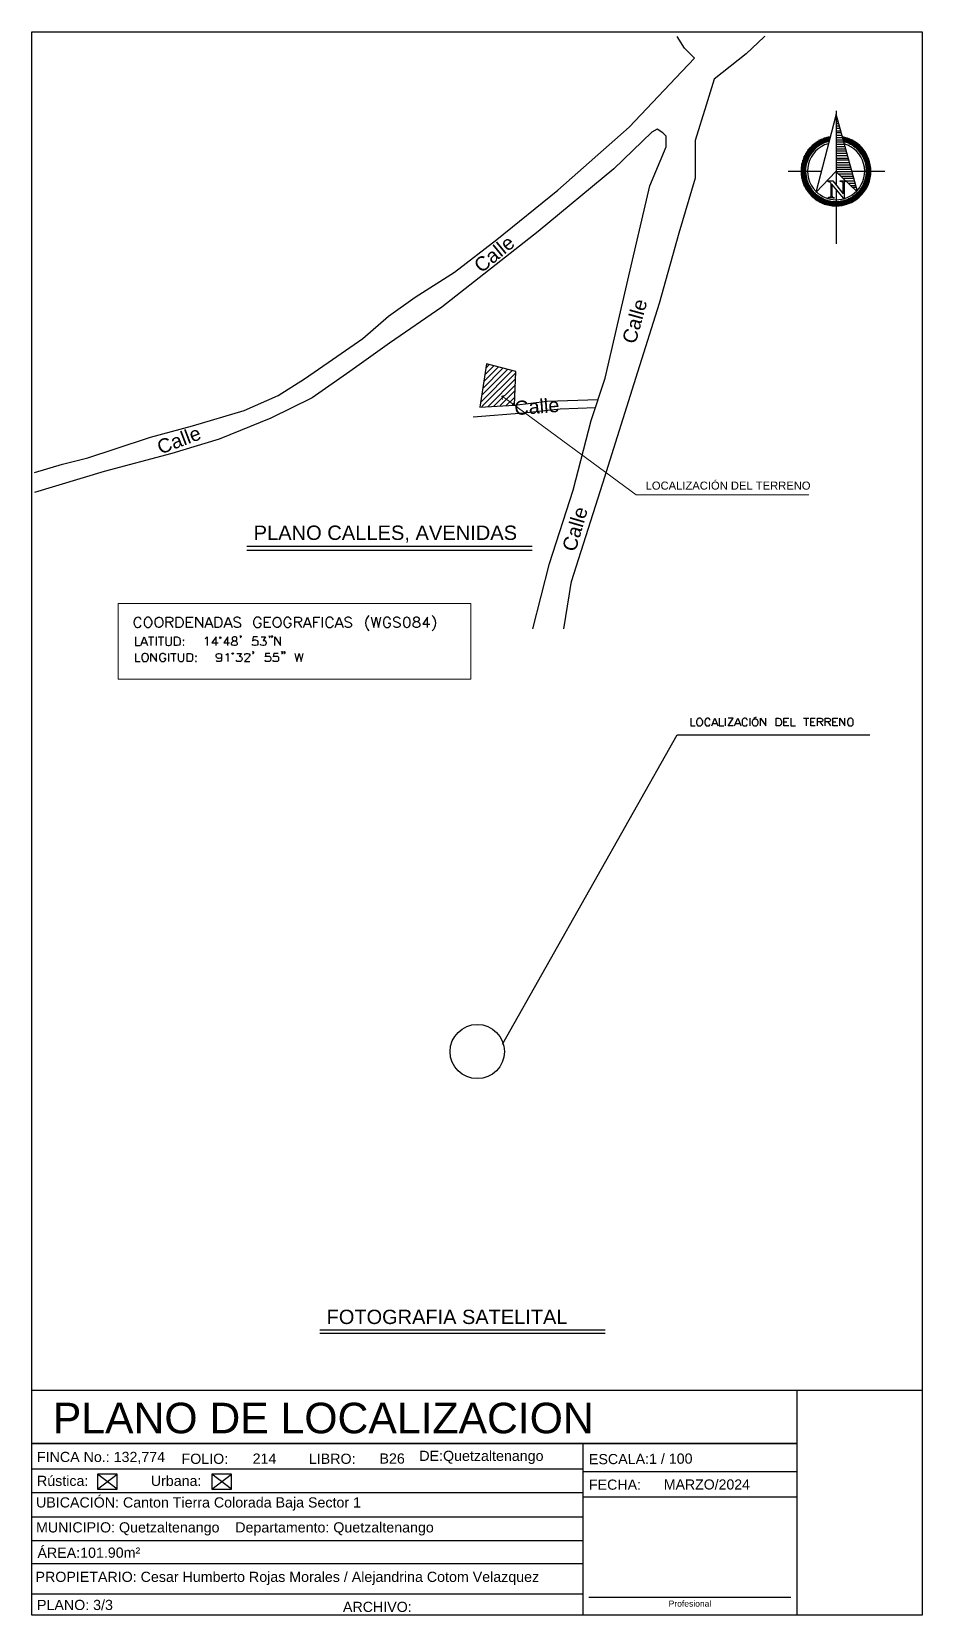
# Model space of a CAD drawing. Header units: millimetres. Extents: x 1880 to 2062, y 1917 to 2006.
# Drawn here: x 2012.21 to 2029.8, y 1952.46 to 1983.77 of the extents above; entities that cross this region are included whole.
import ezdxf

# ---------------------------------------------------------------- set-up
doc = ezdxf.new("R2010")
doc.units = ezdxf.units.MM
for name, color, linetype in [('PDF2_0', 7, 'Continuous'), ('PDF2_02 Muros', 7, 'Continuous'), ('PDF2_10 Formato', 7, 'Continuous'), ('PDF2_12 Titulo', 7, 'Continuous'), ('PDF2_FORMATO', 7, 'Continuous'), ('PDF2_Text', 7, 'Continuous')]:
    doc.layers.add(name, color=color, linetype=linetype)
doc.styles.add('PDF Arial-BoldMT', font='arial.ttf')
doc.styles.add('PDF ArialMT', font='arial.ttf')
doc.styles.add('PDF ErasITC-Demi', font='arial.ttf')

msp = doc.modelspace()

# ---------------------------------------------------------------- hatches: boundary and pattern name
at = {"layer": 'PDF2_0', "transparency": 33554559}
msp.add_hatch(color=256, dxfattribs=at).paths.add_polyline_path([(2028.112, 1982.124), (2028.112, 1982.134), (2028.103, 1982.134), (2028.093, 1982.124), (2028.103, 1982.115), (2028.112, 1982.115)])

# ---------------------------------------------------------------- linework, layer by layer
at = {"layer": 'PDF2_0', "lineweight": 25}
for points in [[(2012.262, 1975.053), (2012.813, 1975.215), (2013.316, 1975.338), (2013.857, 1975.518), (2014.55, 1975.746), (2015.385, 1975.974), (2016.4, 1976.278), (2017.074, 1976.572), (2017.596, 1976.904), (2018.147, 1977.284), (2018.745, 1977.701), (2019.257, 1978.138), (2019.779, 1978.518), (2020.557, 1979.011), (2021.393, 1979.656), (2022.598, 1980.634), (2024.012, 1981.877), (2024.933, 1982.855), (2025.303, 1983.244), (2025.104, 1983.443), (2024.961, 1983.671)], [(2026.689, 1983.671), (2026.679, 1983.662), (2026.319, 1983.33), (2025.692, 1982.826), (2025.531, 1982.314), (2025.312, 1981.612), (2025.312, 1980.871), (2024.99, 1979.78), (2024.601, 1978.394), (2024.174, 1977.037), (2023.481, 1974.835), (2022.864, 1972.889), (2022.854, 1972.823), (2022.826, 1972.652), (2022.712, 1971.959)], [(2028.52, 1980.606), (2028.103, 1982.134), (2027.695, 1980.587), (2028.093, 1981.004), (2028.511, 1980.606)], [(2028.103, 1982.2), (2028.103, 1980.729)], [(2028.112, 1982.077), (2028.103, 1982.077)], [(2028.131, 1982.029), (2028.103, 1982.029)], [(2022.104, 1971.959), (2022.437, 1973.25), (2022.902, 1974.702), (2023.262, 1976.078), (2023.538, 1976.914), (2023.984, 1978.85), (2024.42, 1980.719), (2024.743, 1981.488), (2024.743, 1981.697), (2024.677, 1981.764), (2024.563, 1981.839), (2024.458, 1981.782), (2023.708, 1981.052), (2022.209, 1979.818), (2020.311, 1978.318), (2019.276, 1977.606), (2018.488, 1977.046), (2017.748, 1976.524), (2016.932, 1976.126), (2015.907, 1975.708), (2014.977, 1975.423), (2013.638, 1975.072), (2012.262, 1974.655)], [(2027.97, 1981.678), (2027.941, 1981.678)], [(2028.141, 1981.982), (2028.103, 1981.982)], [(2028.15, 1981.944), (2028.103, 1981.944)], [(2028.16, 1981.896), (2028.103, 1981.896)], [(2028.179, 1981.849), (2028.103, 1981.849)], [(2028.188, 1981.801), (2028.103, 1981.801)], [(2028.198, 1981.764), (2028.103, 1981.764)], [(2028.217, 1981.716), (2028.103, 1981.716)], [(2028.236, 1981.678), (2028.226, 1981.678)], [(2027.609, 1981.365), (2027.505, 1981.365)], [(2027.628, 1981.393), (2027.514, 1981.393)], [(2027.619, 1981.384), (2027.514, 1981.384)], [(2027.638, 1981.403), (2027.524, 1981.403)], [(2027.647, 1981.422), (2027.533, 1981.422)], [(2027.657, 1981.431), (2027.543, 1981.431)], [(2027.676, 1981.441), (2027.552, 1981.441)], [(2027.685, 1981.45), (2027.562, 1981.45)], [(2027.695, 1981.469), (2027.571, 1981.469)], [(2027.714, 1981.479), (2027.59, 1981.479)], [(2027.733, 1981.488), (2027.6, 1981.488)], [(2027.742, 1981.498), (2027.609, 1981.498)], [(2027.761, 1981.517), (2027.619, 1981.517)], [(2027.78, 1981.526), (2027.638, 1981.526)], [(2027.809, 1981.536), (2027.647, 1981.536)], [(2027.828, 1981.545), (2027.666, 1981.545)], [(2027.856, 1981.564), (2027.676, 1981.564)], [(2027.885, 1981.574), (2027.695, 1981.574)], [(2027.923, 1981.583), (2027.714, 1981.583)], [(2027.951, 1981.593), (2027.733, 1981.593)], [(2027.951, 1981.612), (2027.752, 1981.612)], [(2027.96, 1981.621), (2027.78, 1981.621)], [(2027.96, 1981.631), (2027.799, 1981.631)], [(2027.96, 1981.64), (2027.828, 1981.64)], [(2027.97, 1981.659), (2027.856, 1981.659)], [(2027.97, 1981.669), (2027.894, 1981.669)], [(2028.283, 1981.669), (2028.226, 1981.669), (2028.103, 1981.669)], [(2028.407, 1981.621), (2028.236, 1981.621), (2028.103, 1981.621)], [(2028.245, 1981.583), (2028.103, 1981.583)], [(2028.264, 1981.536), (2028.103, 1981.536)], [(2028.274, 1981.488), (2028.103, 1981.488)], [(2028.283, 1981.441), (2028.103, 1981.441)], [(2028.302, 1981.403), (2028.103, 1981.403)], [(2028.321, 1981.659), (2028.226, 1981.659)], [(2028.35, 1981.64), (2028.236, 1981.64)], [(2028.378, 1981.631), (2028.236, 1981.631)], [(2028.426, 1981.612), (2028.245, 1981.612)], [(2028.445, 1981.593), (2028.245, 1981.593)], [(2028.463, 1981.583), (2028.264, 1981.583)], [(2028.482, 1981.574), (2028.293, 1981.574)], [(2028.501, 1981.564), (2028.331, 1981.564)], [(2028.52, 1981.545), (2028.35, 1981.545)], [(2028.53, 1981.536), (2028.378, 1981.536)], [(2028.549, 1981.526), (2028.397, 1981.526)], [(2028.558, 1981.517), (2028.416, 1981.517)], [(2028.568, 1981.498), (2028.435, 1981.498)], [(2028.587, 1981.488), (2028.454, 1981.488)], [(2028.596, 1981.479), (2028.463, 1981.479)], [(2028.606, 1981.469), (2028.482, 1981.469)], [(2028.615, 1981.45), (2028.492, 1981.45)], [(2028.625, 1981.441), (2028.511, 1981.441)], [(2028.634, 1981.431), (2028.52, 1981.431)], [(2028.644, 1981.422), (2028.53, 1981.422)], [(2028.653, 1981.403), (2028.539, 1981.403)], [(2028.663, 1981.393), (2028.549, 1981.393)], [(2028.672, 1981.384), (2028.558, 1981.384)], [(2028.672, 1981.365), (2028.568, 1981.365)], [(2027.495, 1981.08), (2027.4, 1981.08)], [(2027.495, 1981.071), (2027.4, 1981.071)], [(2027.486, 1981.061), (2027.4, 1981.061)], [(2027.505, 1981.147), (2027.41, 1981.147)], [(2027.505, 1981.128), (2027.41, 1981.128)], [(2027.495, 1981.118), (2027.41, 1981.118)], [(2027.495, 1981.109), (2027.41, 1981.109)], [(2027.495, 1981.09), (2027.41, 1981.09)], [(2027.514, 1981.175), (2027.419, 1981.175)], [(2027.505, 1981.166), (2027.419, 1981.166)], [(2027.505, 1981.156), (2027.419, 1981.156)], [(2027.524, 1981.213), (2027.429, 1981.213)], [(2027.524, 1981.204), (2027.429, 1981.204)], [(2027.514, 1981.194), (2027.429, 1981.194)], [(2027.533, 1981.241), (2027.438, 1981.241)], [(2027.533, 1981.223), (2027.438, 1981.223)], [(2027.543, 1981.26), (2027.448, 1981.26)], [(2027.543, 1981.251), (2027.448, 1981.251)], [(2027.552, 1981.289), (2027.457, 1981.289)], [(2027.552, 1981.27), (2027.457, 1981.27)], [(2027.571, 1981.308), (2027.467, 1981.308)], [(2027.562, 1981.298), (2027.467, 1981.298)], [(2027.581, 1981.317), (2027.476, 1981.317)], [(2027.59, 1981.346), (2027.486, 1981.346)], [(2027.581, 1981.336), (2027.486, 1981.336)], [(2027.6, 1981.355), (2027.495, 1981.355)], [(2028.312, 1981.355), (2028.103, 1981.355)], [(2028.321, 1981.308), (2028.103, 1981.308)], [(2028.34, 1981.26), (2028.103, 1981.26)], [(2028.35, 1981.223), (2028.103, 1981.223)], [(2028.359, 1981.175), (2028.103, 1981.175)], [(2028.369, 1981.128), (2028.103, 1981.128)], [(2028.388, 1981.08), (2028.103, 1981.08)], [(2028.682, 1981.355), (2028.577, 1981.355)], [(2028.691, 1981.346), (2028.587, 1981.346)], [(2028.701, 1981.336), (2028.596, 1981.336)], [(2028.701, 1981.317), (2028.606, 1981.317)], [(2028.71, 1981.308), (2028.615, 1981.308)], [(2028.72, 1981.298), (2028.615, 1981.298)], [(2028.72, 1981.289), (2028.625, 1981.289)], [(2028.729, 1981.27), (2028.634, 1981.27)], [(2028.729, 1981.26), (2028.634, 1981.26)], [(2028.739, 1981.251), (2028.644, 1981.251)], [(2028.739, 1981.241), (2028.644, 1981.241)], [(2028.748, 1981.223), (2028.653, 1981.223)], [(2028.748, 1981.213), (2028.653, 1981.213)], [(2028.748, 1981.204), (2028.663, 1981.204)], [(2028.758, 1981.194), (2028.663, 1981.194)], [(2028.758, 1981.175), (2028.672, 1981.175)], [(2028.758, 1981.166), (2028.672, 1981.166)], [(2028.767, 1981.156), (2028.672, 1981.156)], [(2028.767, 1981.147), (2028.682, 1981.147)], [(2028.767, 1981.128), (2028.682, 1981.128)], [(2028.767, 1981.118), (2028.682, 1981.118)], [(2028.777, 1981.109), (2028.682, 1981.109)], [(2028.777, 1981.09), (2028.682, 1981.09)], [(2028.777, 1981.08), (2028.691, 1981.08)], [(2028.777, 1981.071), (2028.691, 1981.071)], [(2028.777, 1981.061), (2028.691, 1981.061)], [(2027.799, 1981.004), (2027.154, 1981.004)], [(2027.486, 1981.042), (2027.4, 1981.042)], [(2027.486, 1981.033), (2027.4, 1981.033)], [(2027.486, 1981.023), (2027.4, 1981.023)], [(2027.486, 1981.014), (2027.4, 1981.014)], [(2027.486, 1980.995), (2027.4, 1980.995)], [(2027.486, 1980.985), (2027.4, 1980.985)], [(2027.486, 1980.976), (2027.4, 1980.976)], [(2027.486, 1980.966), (2027.4, 1980.966)], [(2027.486, 1980.947), (2027.4, 1980.947)], [(2027.495, 1980.938), (2027.4, 1980.938)], [(2027.495, 1980.928), (2027.4, 1980.928)], [(2027.495, 1980.919), (2027.41, 1980.919)], [(2027.495, 1980.9), (2027.41, 1980.9)], [(2027.495, 1980.89), (2027.41, 1980.89)], [(2027.505, 1980.881), (2027.41, 1980.881)], [(2027.505, 1980.871), (2027.41, 1980.871)], [(2027.505, 1980.852), (2027.419, 1980.852)], [(2027.514, 1980.843), (2027.419, 1980.843)], [(2027.514, 1980.833), (2027.419, 1980.833)], [(2027.514, 1980.824), (2027.429, 1980.824)], [(2027.524, 1980.805), (2027.429, 1980.805)], [(2027.524, 1980.795), (2027.429, 1980.795)], [(2027.533, 1980.786), (2027.438, 1980.786)], [(2027.533, 1980.767), (2027.438, 1980.767)], [(2027.543, 1980.757), (2027.448, 1980.757)], [(2027.543, 1980.748), (2027.448, 1980.748)], [(2027.552, 1980.738), (2027.457, 1980.738)], [(2028.293, 1980.814), (2028.293, 1980.805), (2028.274, 1980.795), (2028.255, 1980.795), (2028.255, 1980.776), (2028.255, 1980.473), (2028.245, 1980.473), (2028.017, 1980.748), (2028.017, 1980.511), (2028.027, 1980.492), (2028.046, 1980.482), (2028.065, 1980.482), (2027.951, 1980.482), (2027.951, 1980.492), (2027.979, 1980.492), (2027.989, 1980.501), (2027.998, 1980.511), (2027.998, 1980.52), (2027.998, 1980.767), (2027.97, 1980.795), (2027.951, 1980.795), (2027.941, 1980.795), (2027.941, 1980.814), (2028.036, 1980.814), (2028.236, 1980.558), (2028.236, 1980.776), (2028.207, 1980.805), (2028.179, 1980.805), (2028.179, 1980.814), (2028.293, 1980.814), (2028.463, 1980.814)], [(2028.093, 1980.862), (2028.093, 1980.862)], [(2028.397, 1981.042), (2028.103, 1981.042)], [(2028.407, 1980.995), (2028.112, 1980.995)], [(2028.426, 1980.947), (2028.15, 1980.947)], [(2028.435, 1980.9), (2028.198, 1980.9)], [(2028.445, 1980.862), (2028.245, 1980.862)], [(2028.473, 1980.767), (2028.34, 1980.767)], [(2029.061, 1981.004), (2028.407, 1981.004)], [(2028.72, 1980.738), (2028.625, 1980.738)], [(2028.729, 1980.748), (2028.634, 1980.748)], [(2028.739, 1980.767), (2028.644, 1980.767)], [(2028.739, 1980.757), (2028.644, 1980.757)], [(2028.748, 1980.795), (2028.653, 1980.795)], [(2028.739, 1980.786), (2028.653, 1980.786)], [(2028.758, 1980.833), (2028.663, 1980.833)], [(2028.758, 1980.824), (2028.663, 1980.824)], [(2028.748, 1980.805), (2028.663, 1980.805)], [(2028.767, 1980.871), (2028.672, 1980.871)], [(2028.767, 1980.852), (2028.672, 1980.852)], [(2028.758, 1980.843), (2028.672, 1980.843)], [(2028.777, 1980.919), (2028.682, 1980.919)], [(2028.777, 1980.9), (2028.682, 1980.9)], [(2028.767, 1980.89), (2028.682, 1980.89)], [(2028.767, 1980.881), (2028.682, 1980.881)], [(2028.777, 1981.042), (2028.691, 1981.042)], [(2028.777, 1981.033), (2028.691, 1981.033)], [(2028.777, 1981.023), (2028.691, 1981.023)], [(2028.777, 1981.014), (2028.691, 1981.014)], [(2028.777, 1980.995), (2028.691, 1980.995)], [(2028.777, 1980.985), (2028.691, 1980.985)], [(2028.777, 1980.976), (2028.691, 1980.976)], [(2028.777, 1980.966), (2028.691, 1980.966)], [(2028.777, 1980.947), (2028.691, 1980.947)], [(2028.777, 1980.938), (2028.691, 1980.938)], [(2028.777, 1980.928), (2028.691, 1980.928)], [(2027.562, 1980.719), (2027.457, 1980.719)], [(2027.562, 1980.71), (2027.467, 1980.71)], [(2027.571, 1980.701), (2027.476, 1980.701)], [(2027.581, 1980.691), (2027.476, 1980.691)], [(2027.59, 1980.672), (2027.486, 1980.672)], [(2027.59, 1980.663), (2027.495, 1980.663)], [(2027.6, 1980.653), (2027.495, 1980.653)], [(2027.609, 1980.644), (2027.505, 1980.644)], [(2027.619, 1980.625), (2027.514, 1980.625)], [(2027.628, 1980.615), (2027.524, 1980.615)], [(2027.638, 1980.606), (2027.533, 1980.606)], [(2027.657, 1980.596), (2027.543, 1980.596)], [(2027.666, 1980.577), (2027.552, 1980.577)], [(2027.676, 1980.568), (2027.562, 1980.568)], [(2027.695, 1980.558), (2027.571, 1980.558)], [(2027.704, 1980.549), (2027.581, 1980.549)], [(2027.723, 1980.53), (2027.59, 1980.53)], [(2027.733, 1980.52), (2027.6, 1980.52)], [(2027.752, 1980.511), (2027.609, 1980.511)], [(2027.771, 1980.492), (2027.628, 1980.492)], [(2027.79, 1980.482), (2027.638, 1980.482)], [(2027.809, 1980.473), (2027.657, 1980.473)], [(2027.837, 1980.463), (2027.666, 1980.463)], [(2027.866, 1980.444), (2027.685, 1980.444)], [(2027.894, 1980.435), (2027.704, 1980.435)], [(2027.932, 1980.425), (2027.723, 1980.425)], [(2028.065, 1980.482), (2028.065, 1980.482)], [(2028.103, 1980.653), (2028.103, 1979.571)], [(2028.463, 1980.425), (2028.245, 1980.425)], [(2028.482, 1980.435), (2028.283, 1980.435)], [(2028.492, 1980.444), (2028.321, 1980.444)], [(2028.511, 1980.463), (2028.34, 1980.463)], [(2028.53, 1980.473), (2028.369, 1980.473)], [(2028.482, 1980.719), (2028.388, 1980.719)], [(2028.539, 1980.482), (2028.388, 1980.482)], [(2028.558, 1980.492), (2028.407, 1980.492)], [(2028.568, 1980.511), (2028.426, 1980.511)], [(2028.492, 1980.682), (2028.435, 1980.682)], [(2028.577, 1980.52), (2028.445, 1980.52)], [(2028.587, 1980.53), (2028.463, 1980.53)], [(2028.606, 1980.549), (2028.473, 1980.549)], [(2028.511, 1980.634), (2028.482, 1980.634)], [(2028.615, 1980.558), (2028.492, 1980.558)], [(2028.625, 1980.568), (2028.501, 1980.568)], [(2028.634, 1980.577), (2028.511, 1980.577)], [(2028.644, 1980.596), (2028.53, 1980.596)], [(2028.653, 1980.606), (2028.539, 1980.606)], [(2028.663, 1980.615), (2028.549, 1980.615)], [(2028.663, 1980.625), (2028.558, 1980.625)], [(2028.672, 1980.644), (2028.568, 1980.644)], [(2028.682, 1980.653), (2028.577, 1980.653)], [(2028.691, 1980.663), (2028.587, 1980.663)], [(2028.691, 1980.672), (2028.596, 1980.672)], [(2028.71, 1980.701), (2028.606, 1980.701)], [(2028.701, 1980.691), (2028.606, 1980.691)], [(2028.71, 1980.71), (2028.615, 1980.71)], [(2028.72, 1980.719), (2028.625, 1980.719)], [(2027.989, 1980.416), (2027.742, 1980.416)], [(2028.416, 1980.397), (2028.093, 1980.397), (2027.761, 1980.397)], [(2028.397, 1980.387), (2028.093, 1980.387), (2027.78, 1980.387)], [(2028.369, 1980.378), (2028.093, 1980.378), (2027.809, 1980.378)], [(2028.34, 1980.368), (2028.093, 1980.368), (2027.837, 1980.368)], [(2028.312, 1980.349), (2028.093, 1980.349), (2027.866, 1980.349)], [(2028.274, 1980.34), (2028.093, 1980.34), (2027.913, 1980.34)], [(2028.217, 1980.33), (2028.093, 1980.33), (2027.96, 1980.33)], [(2028.112, 1980.321), (2028.093, 1980.321), (2028.065, 1980.321)], [(2028.445, 1980.416), (2028.188, 1980.416)], [(2021.744, 1976.382), (2021.772, 1977.046), (2021.193, 1977.198), (2021.06, 1976.344), (2021.744, 1976.382), (2022.389, 1976.458), (2023.395, 1976.496)], [(2021.079, 1976.439), (2021.696, 1977.065)], [(2021.098, 1976.581), (2021.611, 1977.094)], [(2021.098, 1976.354), (2021.772, 1977.018)], [(2021.117, 1976.714), (2021.516, 1977.113)], [(2021.136, 1976.847), (2021.431, 1977.141)], [(2021.165, 1976.989), (2021.336, 1977.16)], [(2021.184, 1977.122), (2021.25, 1977.189)], [(2021.222, 1976.354), (2021.763, 1976.904)], [(2021.336, 1976.363), (2021.763, 1976.781)], [(2021.459, 1976.373), (2021.753, 1976.667)], [(2021.582, 1976.373), (2021.753, 1976.543)], [(2021.706, 1976.382), (2021.744, 1976.43)], [(2020.928, 1976.154), (2021.924, 1976.23), (2022.645, 1976.306), (2023.348, 1976.335)], [(2013.895, 1954.951), (2013.506, 1955.245)], [(2013.506, 1954.951), (2013.895, 1955.245)], [(2016.154, 1954.951), (2015.764, 1955.245)], [(2015.764, 1954.951), (2016.154, 1955.245)]]:
    msp.add_lwpolyline(points, dxfattribs=at)
msp.add_lwpolyline([(2027.703, 1980.606, 0.194731), (2028.095, 1980.444, 0.204975), (2028.504, 1980.616)], format="xyb", dxfattribs=at)
at = {"layer": 'PDF2_0', "lineweight": 9}
for points in [[(2021.507, 1976.496), (2021.497, 1976.562), (2021.563, 1976.581)], [(2021.497, 1976.562), (2021.573, 1976.505), (2024.145, 1974.607), (2027.562, 1974.607)]]:
    msp.add_lwpolyline(points, dxfattribs=at)
at = {"layer": 'PDF2_0', "lineweight": 0}
msp.add_lwpolyline([(2013.914, 1970.963), (2020.88, 1970.963), (2020.88, 1972.462), (2013.914, 1972.462)], close=True, dxfattribs=at)
at = {"layer": 'PDF2_0', "lineweight": 25}
for points in [[(2013.506, 1954.951), (2013.895, 1954.951), (2013.895, 1955.245), (2013.506, 1955.245)], [(2015.764, 1954.951), (2016.154, 1954.951), (2016.154, 1955.245), (2015.764, 1955.245)]]:
    msp.add_lwpolyline(points, close=True, dxfattribs=at)
for radius, start, end in [(0.688, 99.6186, 79.0466), (0.603, 103.4143, 74.8773), (0.565, 106.3808, 224.511), (0.565, 317.1203, 73.3998)]:
    msp.add_arc((2028.098, 1981.009), radius, start, end, dxfattribs=at)
at = {"layer": 'PDF2_02 Muros', "lineweight": 25}
msp.add_lwpolyline([(2021.507, 1963.749), (2024.961, 1969.862), (2028.767, 1969.862)], dxfattribs=at)
msp.add_circle((2021.008, 1963.602), 0.536, dxfattribs=at)
at = {"layer": 'PDF2_10 Formato', "lineweight": 25}
for points in [[(2012.205, 1983.766), (2029.802, 1983.766), (2029.802, 1952.455), (2012.205, 1952.455)], [(2014.483, 1972.187), (2014.464, 1972.178), (2014.445, 1972.159), (2014.436, 1972.14), (2014.426, 1972.111), (2014.426, 1972.064), (2014.436, 1972.035), (2014.445, 1972.016), (2014.464, 1971.997), (2014.483, 1971.988), (2014.521, 1971.988), (2014.54, 1971.997), (2014.559, 1972.016), (2014.569, 1972.035), (2014.588, 1972.064), (2014.588, 1972.111), (2014.569, 1972.14), (2014.559, 1972.159), (2014.54, 1972.178), (2014.521, 1972.187)], [(2015.062, 1971.988), (2015.062, 1972.187), (2015.129, 1972.187), (2015.157, 1972.178), (2015.176, 1972.159), (2015.185, 1972.14), (2015.195, 1972.111), (2015.195, 1972.064), (2015.185, 1972.035), (2015.176, 1972.016), (2015.157, 1971.997), (2015.129, 1971.988)], [(2015.831, 1971.988), (2015.831, 1972.187), (2015.897, 1972.187), (2015.926, 1972.178), (2015.945, 1972.159), (2015.954, 1972.14), (2015.964, 1972.111), (2015.964, 1972.064), (2015.954, 1972.035), (2015.945, 1972.016), (2015.926, 1971.997), (2015.897, 1971.988)], [(2019.608, 1972.187), (2019.58, 1972.178), (2019.561, 1972.149), (2019.551, 1972.102), (2019.551, 1972.073), (2019.561, 1972.026), (2019.58, 1971.997), (2019.608, 1971.988), (2019.627, 1971.988), (2019.656, 1971.997), (2019.675, 1972.026), (2019.684, 1972.073), (2019.684, 1972.102), (2019.675, 1972.149), (2019.656, 1972.178), (2019.627, 1972.187)], [(2019.789, 1972.187), (2019.76, 1972.178), (2019.751, 1972.159), (2019.751, 1972.14), (2019.76, 1972.121), (2019.779, 1972.111), (2019.817, 1972.102), (2019.846, 1972.092), (2019.865, 1972.073), (2019.874, 1972.054), (2019.874, 1972.026), (2019.865, 1972.007), (2019.855, 1971.997), (2019.827, 1971.988), (2019.789, 1971.988), (2019.76, 1971.997), (2019.751, 1972.007), (2019.741, 1972.026), (2019.741, 1972.054), (2019.751, 1972.073), (2019.77, 1972.092), (2019.798, 1972.102), (2019.836, 1972.111), (2019.855, 1972.121), (2019.865, 1972.14), (2019.865, 1972.159), (2019.855, 1972.178), (2019.827, 1972.187)], [(2015.024, 1971.627), (2015.024, 1971.798), (2015.081, 1971.798), (2015.11, 1971.788), (2015.129, 1971.769), (2015.129, 1971.75), (2015.138, 1971.731), (2015.138, 1971.693), (2015.129, 1971.665), (2015.129, 1971.646), (2015.11, 1971.637), (2015.081, 1971.627)], [(2015.204, 1971.741), (2015.195, 1971.731), (2015.204, 1971.722), (2015.214, 1971.731)], [(2016.201, 1971.798), (2016.173, 1971.788), (2016.163, 1971.769), (2016.163, 1971.75), (2016.173, 1971.741), (2016.192, 1971.731), (2016.22, 1971.722), (2016.248, 1971.712), (2016.258, 1971.693), (2016.267, 1971.684), (2016.267, 1971.656), (2016.258, 1971.637), (2016.23, 1971.627), (2016.201, 1971.627), (2016.173, 1971.637), (2016.163, 1971.637), (2016.154, 1971.656), (2016.154, 1971.684), (2016.163, 1971.693), (2016.182, 1971.712), (2016.211, 1971.722), (2016.239, 1971.731), (2016.258, 1971.741), (2016.258, 1971.75), (2016.258, 1971.769), (2016.258, 1971.788), (2016.23, 1971.798)], [(2014.426, 1971.475), (2014.407, 1971.466), (2014.398, 1971.456), (2014.388, 1971.437), (2014.379, 1971.418), (2014.379, 1971.371), (2014.388, 1971.352), (2014.398, 1971.333), (2014.407, 1971.314), (2014.426, 1971.314), (2014.455, 1971.314), (2014.474, 1971.314), (2014.493, 1971.333), (2014.502, 1971.352), (2014.512, 1971.371), (2014.512, 1971.418), (2014.502, 1971.437), (2014.493, 1971.456), (2014.474, 1971.466), (2014.455, 1971.475)], [(2015.204, 1971.637), (2015.195, 1971.637), (2015.204, 1971.627), (2015.214, 1971.637)], [(2015.28, 1971.314), (2015.28, 1971.475), (2015.337, 1971.475), (2015.356, 1971.466), (2015.375, 1971.456), (2015.385, 1971.437), (2015.385, 1971.418), (2015.385, 1971.371), (2015.385, 1971.352), (2015.375, 1971.333), (2015.356, 1971.314), (2015.337, 1971.314)], [(2015.451, 1971.418), (2015.442, 1971.418), (2015.451, 1971.409), (2015.461, 1971.418)], [(2015.451, 1971.323), (2015.442, 1971.314), (2015.451, 1971.314), (2015.461, 1971.314)], [(2025.388, 1970.194), (2025.369, 1970.184), (2025.36, 1970.165), (2025.35, 1970.156), (2025.341, 1970.137), (2025.341, 1970.099), (2025.35, 1970.071), (2025.36, 1970.061), (2025.369, 1970.042), (2025.388, 1970.042), (2025.417, 1970.042), (2025.426, 1970.042), (2025.445, 1970.061), (2025.455, 1970.071), (2025.464, 1970.099), (2025.464, 1970.137), (2025.455, 1970.156), (2025.445, 1970.165), (2025.426, 1970.184), (2025.417, 1970.194)], [(2026.48, 1970.175), (2026.47, 1970.165), (2026.451, 1970.156), (2026.442, 1970.127), (2026.442, 1970.089), (2026.451, 1970.061), (2026.47, 1970.042), (2026.48, 1970.042), (2026.518, 1970.042), (2026.527, 1970.042), (2026.546, 1970.061), (2026.556, 1970.089), (2026.556, 1970.127), (2026.546, 1970.156), (2026.527, 1970.165), (2026.518, 1970.175)], [(2026.916, 1970.042), (2026.916, 1970.194), (2026.964, 1970.194), (2026.992, 1970.184), (2027.002, 1970.165), (2027.011, 1970.156), (2027.021, 1970.137), (2027.021, 1970.099), (2027.011, 1970.071), (2027.002, 1970.061), (2026.992, 1970.042), (2026.964, 1970.042)], [(2028.369, 1970.194), (2028.35, 1970.184), (2028.34, 1970.165), (2028.331, 1970.156), (2028.321, 1970.137), (2028.321, 1970.099), (2028.331, 1970.071), (2028.34, 1970.061), (2028.35, 1970.042), (2028.369, 1970.042), (2028.397, 1970.042), (2028.407, 1970.042), (2028.426, 1970.061), (2028.435, 1970.071), (2028.435, 1970.099), (2028.435, 1970.137), (2028.435, 1970.156), (2028.426, 1970.165), (2028.407, 1970.184), (2028.397, 1970.194)]]:
    msp.add_lwpolyline(points, close=True, dxfattribs=at)
for points in [[(2014.863, 1971.988), (2014.863, 1972.187), (2014.948, 1972.187), (2014.977, 1972.178), (2014.986, 1972.168), (2014.996, 1972.149), (2014.996, 1972.13), (2014.986, 1972.111), (2014.977, 1972.102), (2014.948, 1972.092), (2014.863, 1972.092)], [(2014.929, 1972.092), (2014.996, 1971.988)], [(2015.394, 1971.988), (2015.261, 1971.988), (2015.261, 1972.187), (2015.394, 1972.187)], [(2015.261, 1972.092), (2015.347, 1972.092)], [(2015.451, 1971.988), (2015.451, 1972.187), (2015.584, 1971.988), (2015.584, 1972.187)], [(2015.632, 1971.988), (2015.708, 1972.187), (2015.783, 1971.988)], [(2015.66, 1972.054), (2015.755, 1972.054)], [(2016.011, 1971.988), (2016.087, 1972.187), (2016.163, 1971.988)], [(2016.04, 1972.054), (2016.135, 1972.054)], [(2016.334, 1972.159), (2016.315, 1972.178), (2016.286, 1972.187), (2016.248, 1972.187), (2016.22, 1972.178), (2016.201, 1972.159), (2016.201, 1972.14), (2016.211, 1972.121), (2016.22, 1972.111), (2016.239, 1972.102), (2016.296, 1972.083), (2016.315, 1972.073), (2016.324, 1972.064), (2016.334, 1972.045), (2016.334, 1972.016), (2016.315, 1971.997), (2016.286, 1971.988), (2016.248, 1971.988), (2016.22, 1971.997), (2016.201, 1972.016)], [(2016.742, 1972.14), (2016.733, 1972.159), (2016.714, 1972.178), (2016.695, 1972.187), (2016.647, 1972.187), (2016.628, 1972.178), (2016.609, 1972.159), (2016.6, 1972.14), (2016.59, 1972.111), (2016.59, 1972.064), (2016.6, 1972.035), (2016.609, 1972.016), (2016.628, 1971.997), (2016.647, 1971.988), (2016.695, 1971.988), (2016.714, 1971.997), (2016.733, 1972.016), (2016.742, 1972.035), (2016.742, 1972.064), (2016.695, 1972.064)], [(2016.932, 1971.988), (2016.808, 1971.988), (2016.808, 1972.187), (2016.932, 1972.187)], [(2016.808, 1972.092), (2016.884, 1972.092)], [(2017.33, 1972.14), (2017.321, 1972.159), (2017.302, 1972.178), (2017.283, 1972.187), (2017.245, 1972.187), (2017.226, 1972.178), (2017.207, 1972.159), (2017.198, 1972.14), (2017.188, 1972.111), (2017.188, 1972.064), (2017.198, 1972.035), (2017.207, 1972.016), (2017.226, 1971.997), (2017.245, 1971.988), (2017.283, 1971.988), (2017.302, 1971.997), (2017.321, 1972.016), (2017.33, 1972.035), (2017.33, 1972.064), (2017.283, 1972.064)], [(2017.406, 1971.988), (2017.406, 1972.187), (2017.492, 1972.187), (2017.52, 1972.178), (2017.53, 1972.168), (2017.539, 1972.149), (2017.539, 1972.13), (2017.53, 1972.111), (2017.52, 1972.102), (2017.492, 1972.092), (2017.406, 1972.092)], [(2017.473, 1972.092), (2017.539, 1971.988)], [(2017.577, 1971.988), (2017.653, 1972.187), (2017.729, 1971.988)], [(2017.606, 1972.054), (2017.701, 1972.054)], [(2017.777, 1971.988), (2017.777, 1972.187), (2017.9, 1972.187)], [(2017.777, 1972.092), (2017.852, 1972.092)], [(2017.947, 1972.187), (2017.947, 1971.988)], [(2018.166, 1972.14), (2018.156, 1972.159), (2018.137, 1972.178), (2018.118, 1972.187), (2018.071, 1972.187), (2018.052, 1972.178), (2018.033, 1972.159), (2018.023, 1972.14), (2018.014, 1972.111), (2018.014, 1972.064), (2018.023, 1972.035), (2018.033, 1972.016), (2018.052, 1971.997), (2018.071, 1971.988), (2018.118, 1971.988), (2018.137, 1971.997), (2018.156, 1972.016), (2018.166, 1972.035)], [(2018.204, 1971.988), (2018.28, 1972.187), (2018.356, 1971.988)], [(2018.232, 1972.054), (2018.327, 1972.054)], [(2018.526, 1972.159), (2018.507, 1972.178), (2018.479, 1972.187), (2018.441, 1972.187), (2018.412, 1972.178), (2018.393, 1972.159), (2018.393, 1972.14), (2018.403, 1972.121), (2018.412, 1972.111), (2018.431, 1972.102), (2018.488, 1972.083), (2018.507, 1972.073), (2018.517, 1972.064), (2018.526, 1972.045), (2018.526, 1972.016), (2018.507, 1971.997), (2018.479, 1971.988), (2018.441, 1971.988), (2018.412, 1971.997), (2018.393, 1972.016)], [(2018.915, 1972.187), (2018.963, 1971.988), (2019.01, 1972.187), (2019.058, 1971.988), (2019.105, 1972.187)], [(2019.295, 1972.14), (2019.286, 1972.159), (2019.267, 1972.178), (2019.248, 1972.187), (2019.21, 1972.187), (2019.191, 1972.178), (2019.172, 1972.159), (2019.162, 1972.14), (2019.153, 1972.111), (2019.153, 1972.064), (2019.162, 1972.035), (2019.172, 1972.016), (2019.191, 1971.997), (2019.21, 1971.988), (2019.248, 1971.988), (2019.267, 1971.997), (2019.286, 1972.016), (2019.295, 1972.035), (2019.295, 1972.064), (2019.248, 1972.064)], [(2019.485, 1972.159), (2019.466, 1972.178), (2019.437, 1972.187), (2019.4, 1972.187), (2019.371, 1972.178), (2019.352, 1972.159), (2019.352, 1972.14), (2019.362, 1972.121), (2019.371, 1972.111), (2019.39, 1972.102), (2019.447, 1972.083), (2019.466, 1972.073), (2019.475, 1972.064), (2019.485, 1972.045), (2019.485, 1972.016), (2019.466, 1971.997), (2019.437, 1971.988), (2019.4, 1971.988), (2019.371, 1971.997), (2019.352, 1972.016)], [(2020.026, 1971.988), (2020.026, 1972.187), (2019.931, 1972.054), (2020.073, 1972.054)], [(2014.255, 1971.798), (2014.255, 1971.627), (2014.35, 1971.627)], [(2014.36, 1971.627), (2014.426, 1971.798), (2014.493, 1971.627)], [(2014.388, 1971.684), (2014.464, 1971.684)], [(2014.512, 1971.798), (2014.616, 1971.798)], [(2014.559, 1971.798), (2014.559, 1971.627)], [(2014.663, 1971.798), (2014.663, 1971.627)], [(2014.701, 1971.798), (2014.815, 1971.798)], [(2014.758, 1971.798), (2014.758, 1971.627)], [(2014.853, 1971.798), (2014.853, 1971.674), (2014.863, 1971.646), (2014.872, 1971.637), (2014.901, 1971.627), (2014.92, 1971.627), (2014.939, 1971.637), (2014.958, 1971.646), (2014.967, 1971.674), (2014.967, 1971.798)], [(2015.632, 1971.76), (2015.641, 1971.769), (2015.67, 1971.798), (2015.67, 1971.627)], [(2015.85, 1971.627), (2015.85, 1971.798), (2015.764, 1971.684), (2015.888, 1971.684)], [(2016.078, 1971.627), (2016.078, 1971.798), (2016.002, 1971.684), (2016.116, 1971.684)], [(2016.343, 1971.817), (2016.334, 1971.807), (2016.324, 1971.817), (2016.334, 1971.826), (2016.343, 1971.817), (2016.343, 1971.798), (2016.334, 1971.788), (2016.324, 1971.779)], [(2016.666, 1971.798), (2016.581, 1971.798), (2016.571, 1971.722), (2016.581, 1971.731), (2016.609, 1971.741), (2016.628, 1971.741), (2016.657, 1971.731), (2016.676, 1971.712), (2016.676, 1971.693), (2016.676, 1971.674), (2016.676, 1971.646), (2016.657, 1971.637), (2016.628, 1971.627), (2016.609, 1971.627), (2016.581, 1971.637), (2016.571, 1971.637), (2016.571, 1971.656)], [(2016.742, 1971.798), (2016.827, 1971.798), (2016.78, 1971.731), (2016.808, 1971.731), (2016.827, 1971.722), (2016.827, 1971.712), (2016.837, 1971.693), (2016.837, 1971.674), (2016.827, 1971.646), (2016.818, 1971.637), (2016.789, 1971.627), (2016.771, 1971.627), (2016.742, 1971.637), (2016.733, 1971.637), (2016.723, 1971.656)], [(2016.913, 1971.817), (2016.903, 1971.807), (2016.894, 1971.817), (2016.903, 1971.826), (2016.913, 1971.817), (2016.913, 1971.798), (2016.903, 1971.788), (2016.894, 1971.779)], [(2016.96, 1971.817), (2016.951, 1971.807), (2016.941, 1971.817), (2016.951, 1971.826), (2016.96, 1971.817), (2016.96, 1971.798), (2016.951, 1971.788), (2016.941, 1971.779)], [(2017.008, 1971.627), (2017.008, 1971.798), (2017.122, 1971.627), (2017.122, 1971.798)], [(2014.255, 1971.475), (2014.255, 1971.314), (2014.35, 1971.314)], [(2014.559, 1971.314), (2014.559, 1971.475), (2014.673, 1971.314), (2014.673, 1971.475)], [(2014.853, 1971.437), (2014.844, 1971.456), (2014.825, 1971.466), (2014.815, 1971.475), (2014.777, 1971.475), (2014.768, 1971.466), (2014.749, 1971.456), (2014.739, 1971.437), (2014.73, 1971.418), (2014.73, 1971.371), (2014.739, 1971.352), (2014.749, 1971.333), (2014.768, 1971.314), (2014.777, 1971.314), (2014.815, 1971.314), (2014.825, 1971.314), (2014.844, 1971.333), (2014.853, 1971.352), (2014.853, 1971.371), (2014.815, 1971.371)], [(2014.91, 1971.475), (2014.91, 1971.314)], [(2014.948, 1971.475), (2015.062, 1971.475)], [(2015.005, 1971.475), (2015.005, 1971.314)], [(2015.1, 1971.475), (2015.1, 1971.361), (2015.11, 1971.333), (2015.129, 1971.314), (2015.148, 1971.314), (2015.167, 1971.314), (2015.185, 1971.314), (2015.204, 1971.333), (2015.214, 1971.361), (2015.214, 1971.475)], [(2015.954, 1971.418), (2015.954, 1971.399), (2015.935, 1971.38), (2015.907, 1971.371), (2015.897, 1971.371), (2015.878, 1971.38), (2015.859, 1971.399), (2015.85, 1971.418), (2015.85, 1971.428), (2015.859, 1971.456), (2015.878, 1971.466), (2015.897, 1971.475), (2015.907, 1971.475), (2015.935, 1971.466), (2015.954, 1971.456), (2015.954, 1971.418), (2015.954, 1971.38), (2015.954, 1971.342), (2015.935, 1971.314), (2015.907, 1971.314), (2015.897, 1971.314), (2015.869, 1971.314), (2015.859, 1971.333)], [(2016.04, 1971.447), (2016.059, 1971.456), (2016.078, 1971.475), (2016.078, 1971.314)], [(2016.258, 1971.475), (2016.353, 1971.475), (2016.305, 1971.418), (2016.324, 1971.418), (2016.343, 1971.409), (2016.353, 1971.399), (2016.362, 1971.371), (2016.362, 1971.361), (2016.353, 1971.333), (2016.334, 1971.314), (2016.315, 1971.314), (2016.286, 1971.314), (2016.258, 1971.314), (2016.258, 1971.323), (2016.248, 1971.342)], [(2016.419, 1971.437), (2016.419, 1971.447), (2016.419, 1971.466), (2016.429, 1971.466), (2016.448, 1971.475), (2016.476, 1971.475), (2016.495, 1971.466), (2016.505, 1971.466), (2016.514, 1971.447), (2016.514, 1971.428), (2016.505, 1971.418), (2016.486, 1971.39), (2016.41, 1971.314), (2016.514, 1971.314)], [(2016.59, 1971.504), (2016.581, 1971.494), (2016.571, 1971.504), (2016.581, 1971.513), (2016.59, 1971.504), (2016.59, 1971.485), (2016.581, 1971.466), (2016.571, 1971.466)], [(2016.913, 1971.475), (2016.827, 1971.475), (2016.827, 1971.409), (2016.827, 1971.418), (2016.856, 1971.418), (2016.875, 1971.418), (2016.903, 1971.418), (2016.922, 1971.399), (2016.932, 1971.371), (2016.932, 1971.361), (2016.922, 1971.333), (2016.903, 1971.314), (2016.875, 1971.314), (2016.856, 1971.314), (2016.827, 1971.314), (2016.827, 1971.323), (2016.818, 1971.342)], [(2017.074, 1971.475), (2016.989, 1971.475), (2016.979, 1971.409), (2016.989, 1971.418), (2017.017, 1971.418), (2017.036, 1971.418), (2017.065, 1971.418), (2017.084, 1971.399), (2017.084, 1971.371), (2017.084, 1971.361), (2017.084, 1971.333), (2017.065, 1971.314), (2017.036, 1971.314), (2017.017, 1971.314), (2016.989, 1971.314), (2016.979, 1971.323), (2016.979, 1971.342)], [(2017.16, 1971.504), (2017.15, 1971.494), (2017.141, 1971.504), (2017.15, 1971.513), (2017.16, 1971.504), (2017.16, 1971.485), (2017.15, 1971.466), (2017.141, 1971.466)], [(2017.207, 1971.504), (2017.198, 1971.494), (2017.188, 1971.504), (2017.198, 1971.513), (2017.207, 1971.504), (2017.207, 1971.485), (2017.198, 1971.466), (2017.188, 1971.466)], [(2017.406, 1971.475), (2017.444, 1971.314), (2017.492, 1971.475), (2017.53, 1971.314), (2017.568, 1971.475)], [(2025.227, 1970.194), (2025.227, 1970.042), (2025.312, 1970.042)], [(2025.607, 1970.156), (2025.607, 1970.165), (2025.588, 1970.184), (2025.578, 1970.194), (2025.55, 1970.194), (2025.531, 1970.184), (2025.521, 1970.165), (2025.512, 1970.156), (2025.502, 1970.137), (2025.502, 1970.099), (2025.512, 1970.071), (2025.521, 1970.061), (2025.531, 1970.042), (2025.55, 1970.042), (2025.578, 1970.042), (2025.588, 1970.042), (2025.607, 1970.061), (2025.607, 1970.071)], [(2025.645, 1970.042), (2025.702, 1970.194), (2025.759, 1970.042)], [(2025.787, 1970.194), (2025.787, 1970.042), (2025.882, 1970.042)], [(2025.91, 1970.194), (2025.91, 1970.042)], [(2026.062, 1970.042), (2025.967, 1970.042), (2026.062, 1970.194), (2025.967, 1970.194)], [(2026.091, 1970.042), (2026.157, 1970.194), (2026.214, 1970.042)], [(2026.347, 1970.156), (2026.337, 1970.165), (2026.328, 1970.184), (2026.309, 1970.194), (2026.281, 1970.194), (2026.271, 1970.184), (2026.252, 1970.165), (2026.243, 1970.156), (2026.243, 1970.137), (2026.243, 1970.099), (2026.243, 1970.071), (2026.252, 1970.061), (2026.271, 1970.042), (2026.281, 1970.042), (2026.309, 1970.042), (2026.328, 1970.042), (2026.337, 1970.061), (2026.347, 1970.071)], [(2026.394, 1970.194), (2026.394, 1970.042)], [(2026.47, 1970.194), (2026.527, 1970.222)], [(2026.603, 1970.042), (2026.603, 1970.194), (2026.708, 1970.042), (2026.708, 1970.194)], [(2027.163, 1970.042), (2027.068, 1970.042), (2027.068, 1970.194), (2027.163, 1970.194)], [(2027.068, 1970.118), (2027.125, 1970.118)], [(2027.201, 1970.194), (2027.201, 1970.042), (2027.296, 1970.042)], [(2027.457, 1970.194), (2027.562, 1970.194)], [(2027.505, 1970.194), (2027.505, 1970.042)], [(2027.685, 1970.042), (2027.6, 1970.042), (2027.6, 1970.194), (2027.685, 1970.194)], [(2027.6, 1970.118), (2027.657, 1970.118)], [(2027.733, 1970.042), (2027.733, 1970.194), (2027.799, 1970.194), (2027.818, 1970.184), (2027.828, 1970.175), (2027.837, 1970.165), (2027.837, 1970.146), (2027.828, 1970.137), (2027.818, 1970.127), (2027.799, 1970.118), (2027.733, 1970.118)], [(2027.78, 1970.118), (2027.837, 1970.042)], [(2027.885, 1970.042), (2027.885, 1970.194), (2027.951, 1970.194), (2027.97, 1970.184), (2027.979, 1970.175), (2027.989, 1970.165), (2027.989, 1970.146), (2027.979, 1970.137), (2027.97, 1970.127), (2027.951, 1970.118), (2027.885, 1970.118)], [(2027.932, 1970.118), (2027.989, 1970.042)], [(2028.131, 1970.042), (2028.036, 1970.042), (2028.036, 1970.194), (2028.131, 1970.194)], [(2028.036, 1970.118), (2028.093, 1970.118)], [(2028.169, 1970.042), (2028.169, 1970.194), (2028.274, 1970.042), (2028.274, 1970.194)], [(2025.664, 1970.089), (2025.73, 1970.089)], [(2026.119, 1970.089), (2026.186, 1970.089)]]:
    msp.add_lwpolyline(points, dxfattribs=at)
for centre in [(2015.931, 1971.784), (2016.177, 1971.47)]:
    msp.add_circle(centre, 0.0142, dxfattribs=at)
for centre, start, end in [((2019.006, 1972.073), 132.1844, 227.8156), ((2019.983, 1972.073), 312.1844, 47.8156)]:
    msp.add_arc(centre, 0.205, start, end, dxfattribs=at)
for centre, major_axis, ratio, start_param, end_param in [((2014.302, 1972.087), (0, 0.103), 0.755298, 5.24824, 10.466008), ((2014.72, 1972.087), (-0.001, 0.103), 0.755342, 0.226116, 6.509301), ((2017.055, 1972.087), (-0.001, 0.103), 0.755342, 0.226116, 6.509301)]:
    msp.add_ellipse(centre, major_axis=major_axis, ratio=ratio, start_param=start_param, end_param=end_param, dxfattribs=at)
at = {"layer": 'PDF2_12 Titulo', "lineweight": 25}
for points in [[(2016.457, 1973.592), (2022.095, 1973.592)], [(2016.457, 1973.516), (2022.095, 1973.516)], [(2017.9, 1958.102), (2023.538, 1958.102)], [(2017.9, 1958.036), (2023.538, 1958.036)]]:
    msp.add_lwpolyline(points, dxfattribs=at)
at = {"layer": 'PDF2_FORMATO', "lineweight": 25}
for points in [[(2012.205, 1956.906), (2029.802, 1956.906)], [(2027.325, 1956.906), (2027.325, 1952.455)], [(2023.092, 1955.853), (2023.092, 1952.455)], [(2012.205, 1955.35), (2023.082, 1955.35)], [(2023.092, 1955.302), (2027.325, 1955.302)], [(2012.205, 1954.885), (2023.082, 1954.885)], [(2023.092, 1954.799), (2027.325, 1954.799)], [(2012.215, 1954.401), (2023.092, 1954.401)], [(2012.215, 1953.936), (2023.092, 1953.936)], [(2012.205, 1953.48), (2023.082, 1953.48)], [(2012.205, 1952.882), (2023.082, 1952.882)], [(2023.215, 1952.816), (2027.201, 1952.816)]]:
    msp.add_lwpolyline(points, dxfattribs=at)
msp.add_lwpolyline([(2027.325, 1955.853), (2012.205, 1955.853)], close=True, dxfattribs=at)

# ---------------------------------------------------------------- texts
at = {"layer": 'PDF2_Text', "attachment_point": 4}
for s, insert, char_height, rotation, style in [('Calle', (2021.001, 1979.089), 0.2791, 39.3309, 'PDF ArialMT'), ('Calle', (2024.002, 1977.614), 0.2791, 74.476, 'PDF ArialMT'), ('Calle', (2021.743, 1976.32), 0.2791, 4.3064, 'PDF ArialMT'), ('Calle', (2014.7, 1975.533), 0.2791, 20.7697, 'PDF ArialMT'), ('Calle', (2022.816, 1973.507), 0.2791, 73.7129, 'PDF ArialMT'), ('ESCALA:1 / 100', (2023.215, 1955.54), 0.20122, 0.3734, 'PDF Arial-BoldMT'), ('ÁREA:101.90m²', (2012.319, 1953.689), 0.20122, 0.1457, 'PDF Arial-BoldMT')]:
    msp.add_mtext(s, dxfattribs=dict(at, insert=insert, char_height=char_height, rotation=rotation, style=style))
for s, insert, char_height, style in [('LOCALIZACIÓN DEL TERRENO', (2024.335, 1974.79), 0.15841, 'PDF ArialMT'), ('PLANO CALLES, AVENIDAS', (2016.59, 1973.833), 0.28413, 'PDF ErasITC-Demi'), ('FOTOGRAFIA SATELITAL', (2018.033, 1958.354), 0.28248, 'PDF ErasITC-Demi'), ('PLANO DE LOCALIZACION', (2012.623, 1956.352), 0.60388, 'PDF ArialMT'), ('FINCA No.: 132,774', (2012.31, 1955.568), 0.20122, 'PDF Arial-BoldMT'), ('DE:Quetzaltenango', (2019.864, 1955.578), 0.20122, 'PDF Arial-BoldMT'), ('FOLIO:', (2015.166, 1955.549), 0.2012, 'PDF Arial-BoldMT'), ('214', (2016.571, 1955.554), 0.2012, 'PDF ArialMT'), ('LIBRO:', (2017.682, 1955.549), 0.2012, 'PDF Arial-BoldMT'), ('B26', (2019.077, 1955.554), 0.2012, 'PDF ArialMT'), ('Rústica:', (2012.31, 1955.113), 0.2012, 'PDF Arial-BoldMT'), ('Urbana:', (2014.559, 1955.113), 0.2012, 'PDF Arial-BoldMT'), ('FECHA:', (2023.215, 1955.037), 0.2012, 'PDF Arial-BoldMT'), ('MARZO/2024', (2024.695, 1955.041), 0.1992, 'PDF ArialMT'), ('UBICACIÓN: Canton Tierra Colorada Baja Sector 1', (2012.291, 1954.657), 0.20122, 'PDF Arial-BoldMT'), ('MUNICIPIO: Quetzaltenango    Departamento: Quetzaltenango', (2012.291, 1954.164), 0.20122, 'PDF Arial-BoldMT'), ('PROPIETARIO: Cesar Humberto Rojas Morales / Alejandrina Cotom Velazquez', (2012.281, 1953.186), 0.20122, 'PDF Arial-BoldMT'), ('PLANO: 3/3', (2012.31, 1952.659), 0.2013, 'PDF ArialMT'), ('ARCHIVO:', (2018.355, 1952.621), 0.2013, 'PDF ArialMT'), ('Profesional', (2024.79, 1952.686), 0.12073, 'PDF ArialMT')]:
    msp.add_mtext(s, dxfattribs=dict(at, insert=insert, char_height=char_height, style=style))

doc.saveas('drawing.dxf')
